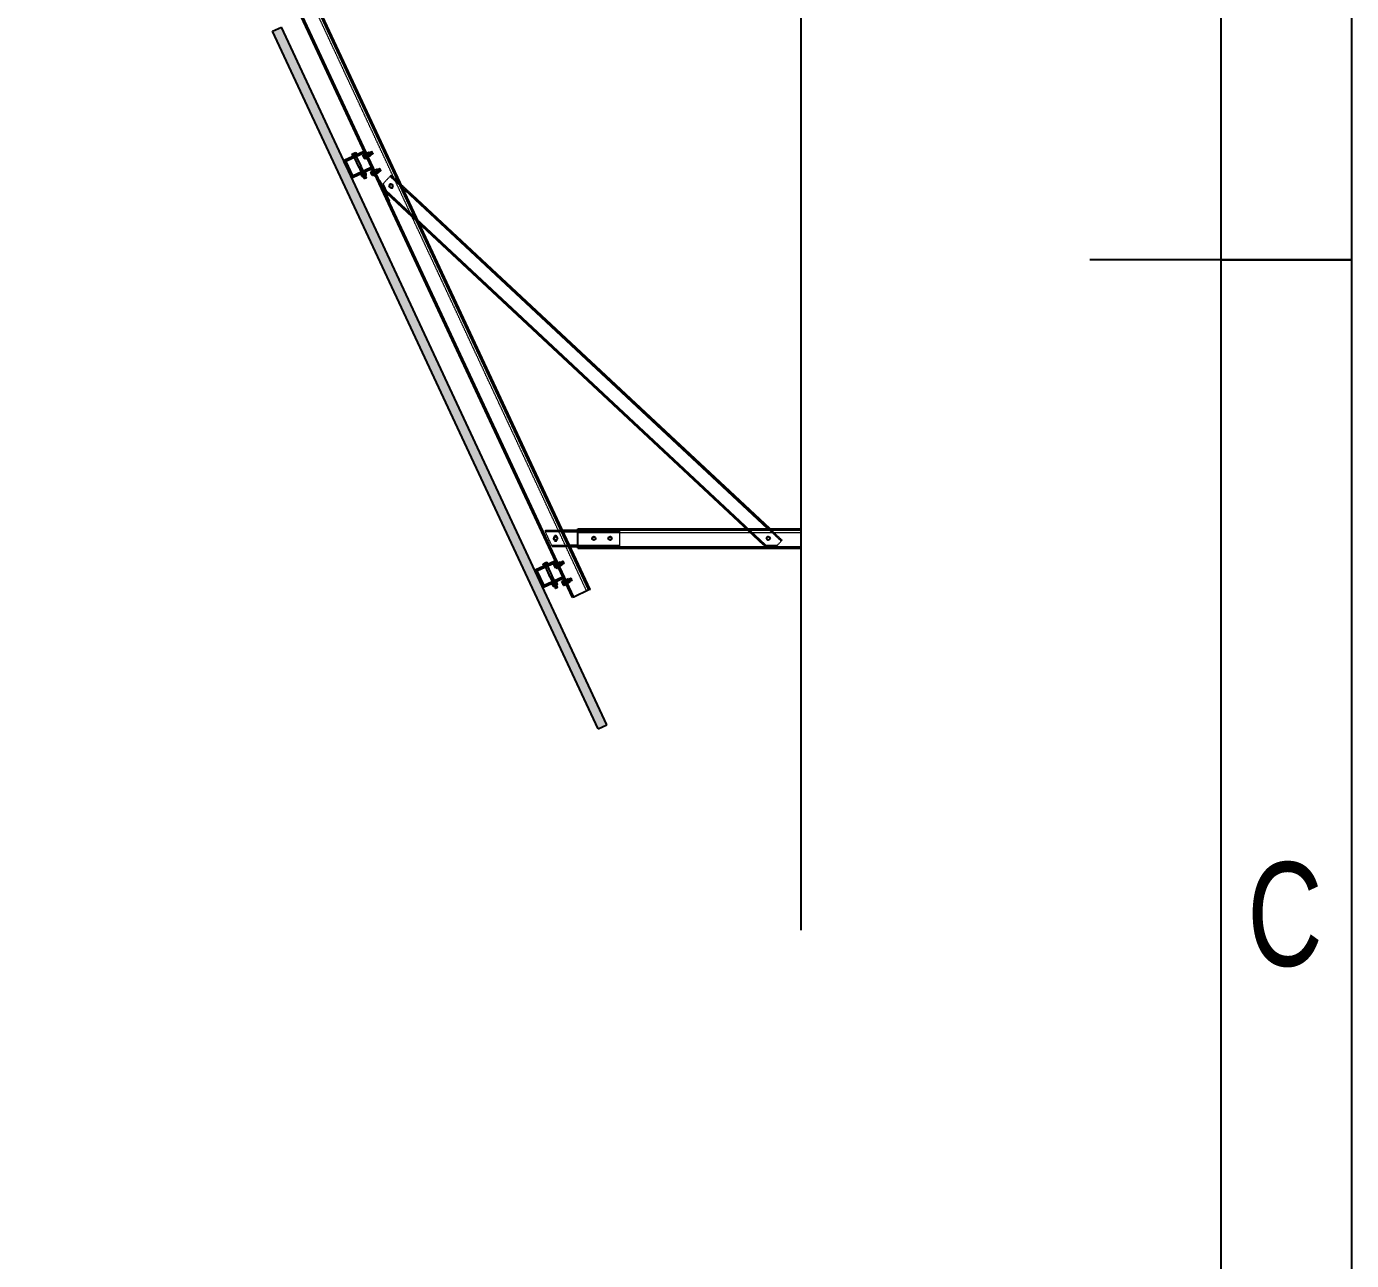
# Model space of a CAD drawing. Header units: millimetres. Extents: x -116399 to 112199, y -90759 to -31335.
# Drawn here: x -12900 to -8798, y -82235 to -78412 of the extents above; entities that cross this region are included whole.
import ezdxf

# ---------------------------------------------------------------- set-up
doc = ezdxf.new("R2010")
doc.units = ezdxf.units.MM
doc.linetypes.add('HIDDEN', pattern=[1.905, 1.27, -0.635])
doc.styles.add('SLDTEXTSTYLE0', font='TXT', dxfattribs={"width": 0.75})

# ---------------------------------------------------------------- blocks, each defined once
blk = doc.blocks.new('pannello sezione')
h = blk.add_hatch(color=4)
h.dxf.hatch_style = 1
h.paths.add_polyline_path([(1192, 0), (-1192, 0), (-1192, -30), (1192, -30)])
at = {"color": 4, "linetype": 'Continuous', "lineweight": 25}
for p, q in [((1192, 0), (-1192, 0)), ((-1192, 0), (-1192, -30)), ((1192, -30), (-1192, -30)), ((1192, 0), (1192, -30))]:
    blk.add_line(p, q, dxfattribs=at)
blk = doc.blocks.new('A$Cebdbe276')
at = {"color": 5, "linetype": 'Continuous', "lineweight": 25}
for p, q in [((-26, -2), (-26, 0)), ((26, 0), (-26, 0)), ((26, 0), (26, -2)), ((-36.8, -30.9), (-36.9, -31)), ((-36.9, -31), (-36.9, -31.2)), ((-36.9, -31), (-36.9, -31)), ((-36.9, -31.2), (-36.4, -31.7)), ((-36.9, -31.2), (-36.9, -34.7)), ((-36.4, -32), (-36.9, -34.7)), ((-36.9, -34.7), (-36.9, -35.9)), ((-36.9, -35.9), (-36.4, -38.6)), ((-36.9, -35.9), (-36.9, -41.2)), ((-36.4, -39), (-36.9, -41.2)), ((-36.4, -30.5), (-36.6, -30.6)), ((-36.4, -30.5), (-31.6, -30.5)), ((-36.4, -32), (-36.4, -31.7)), ((-31.6, -31.7), (-36.4, -31.7)), ((-36.4, -32), (-31.6, -32)), ((-31.6, -38.6), (-36.4, -38.6)), ((-36.4, -39), (-36.4, -38.6)), ((-36.4, -39), (-31.6, -39)), ((-31.6, -29), (-30, -29)), ((-31.6, -45.1), (-31.6, -29)), ((-30, -4), (-28, -4)), ((-30, -4), (-30, -66)), ((-28, -4), (-28, -66)), ((-28, -33.5), (-27, -33.5)), ((26, -2), (-26, -2)), ((-24.5, -33.5), (9.2, -33.5)), ((9.2, -41.5), (9.2, -33.5)), ((9.2, -33.7), (9.4, -33.7)), ((9.4, -33.5), (10.2, -33.5)), ((9.4, -41.5), (9.4, -33.5)), ((10.2, -41.5), (10.2, -33.5)), ((10.2, -33.7), (10.4, -33.7)), ((10.4, -33.5), (11.2, -33.5)), ((10.4, -41.5), (10.4, -33.5)), ((11.2, -41.5), (11.2, -33.5)), ((11.2, -33.7), (11.4, -33.7)), ((11.4, -33.5), (12.2, -33.5)), ((11.4, -41.5), (11.4, -33.5)), ((12.2, -41.5), (12.2, -33.5)), ((12.2, -33.7), (12.4, -33.7)), ((12.4, -33.5), (13.2, -33.5)), ((12.4, -41.5), (12.4, -33.5)), ((13.2, -41.5), (13.2, -33.5)), ((13.2, -33.7), (13.4, -33.7)), ((13.4, -33.5), (14.2, -33.5)), ((13.4, -41.5), (13.4, -33.5)), ((14.2, -41.5), (14.2, -33.5)), ((14.2, -33.7), (14.4, -33.7)), ((14.4, -33.5), (15.2, -33.5)), ((14.4, -41.5), (14.4, -33.5)), ((15.2, -41.5), (15.2, -33.5)), ((15.2, -33.7), (15.4, -33.7)), ((15.4, -33.5), (16.2, -33.5)), ((15.4, -41.5), (15.4, -33.5)), ((16.2, -41.5), (16.2, -33.5)), ((16.2, -33.7), (16.4, -33.7)), ((16.4, -33.5), (17.2, -33.5)), ((16.4, -41.5), (16.4, -33.5)), ((17.2, -41.5), (17.2, -33.5)), ((17.2, -33.7), (17.4, -33.7)), ((17.4, -33.5), (18.2, -33.5)), ((17.4, -41.5), (17.4, -33.5)), ((18.2, -41.5), (18.2, -33.5)), ((18.2, -33.7), (18.4, -33.7)), ((18.4, -33.5), (19.2, -33.5)), ((18.4, -41.5), (18.4, -33.5)), ((19.2, -41.5), (19.2, -33.5)), ((19.2, -33.7), (19.4, -33.7)), ((19.4, -33.5), (20.2, -33.5)), ((19.4, -41.5), (19.4, -33.5)), ((20.2, -41.5), (20.2, -33.5)), ((20.2, -33.7), (20.4, -33.7)), ((20.4, -33.5), (21.2, -33.5)), ((20.4, -41.5), (20.4, -33.5)), ((21.2, -41.5), (21.2, -33.5)), ((21.2, -33.7), (21.4, -33.7)), ((21.4, -33.5), (22.2, -33.5)), ((21.4, -41.5), (21.4, -33.5)), ((22.2, -41.5), (22.2, -33.5)), ((22.2, -33.7), (22.4, -33.7)), ((22.4, -33.5), (23.2, -33.5)), ((22.4, -41.5), (22.4, -33.5)), ((23.2, -41.5), (23.2, -33.5)), ((23.2, -33.7), (23.4, -33.7)), ((23.4, -33.5), (24.2, -33.5)), ((23.4, -41.5), (23.4, -33.5)), ((24.2, -41.5), (24.2, -33.5)), ((24.2, -33.7), (24.4, -33.7)), ((24.4, -33.5), (24.5, -33.5)), ((24.4, -41.5), (24.4, -33.5)), ((27, -33.5), (27.2, -33.5)), ((27.2, -41.5), (27.2, -33.5)), ((27.2, -33.7), (27.4, -33.7)), ((27.4, -33.5), (28, -33.5)), ((27.4, -41.5), (27.4, -33.5)), ((28, -4), (30, -4)), ((28, -66), (28, -4)), ((30, -66), (30, -4)), ((30, -29), (31.6, -29)), ((31.6, -45.1), (31.6, -29)), ((31.6, -31), (31.6, -31)), ((32.1, -30.7), (37.6, -30.7)), ((32.1, -31.5), (32.1, -31.3)), ((37.6, -31.3), (32.1, -31.3)), ((32.1, -31.5), (37.6, -31.5)), ((32.1, -38.3), (32.1, -37.9)), ((37.6, -37.9), (32.1, -37.9)), ((32.1, -38.3), (37.6, -38.3)), ((37.6, -31.5), (37.6, -31.3)), ((37.6, -38.3), (37.6, -37.9)), ((38.1, -31), (38.1, -31)), ((38.1, -31), (40.1, -31)), ((38.1, -44), (38.1, -31)), ((40.1, -44), (40.1, -31)), ((40.6, -43.5), (40.6, -31.5)), ((40.6, -33.5), (41.2, -33.5)), ((41.2, -41.5), (41.2, -33.5)), ((41.2, -33.7), (41.4, -33.7)), ((41.4, -33.5), (42.2, -33.5)), ((41.4, -41.5), (41.4, -33.5)), ((42.2, -41.5), (42.2, -33.5)), ((42.2, -33.7), (42.4, -33.7)), ((42.4, -33.5), (43.2, -33.5)), ((42.4, -41.5), (42.4, -33.5)), ((43.2, -41.5), (43.2, -33.5)), ((43.2, -33.7), (43.4, -33.7)), ((43.4, -33.5), (44.2, -33.5)), ((43.4, -41.5), (43.4, -33.5)), ((44.2, -41.5), (44.2, -33.5)), ((44.2, -33.7), (44.4, -33.7)), ((44.4, -33.5), (45.2, -33.5)), ((44.4, -41.5), (44.4, -33.5)), ((45.2, -41.5), (45.2, -33.5)), ((45.2, -33.7), (45.4, -33.7)), ((45.4, -33.5), (46.2, -33.5)), ((45.4, -41.5), (45.4, -33.5)), ((46.2, -41.5), (46.2, -33.5)), ((46.2, -33.7), (46.4, -33.7)), ((46.4, -33.5), (47.2, -33.5)), ((46.4, -41.5), (46.4, -33.5)), ((47.2, -41.5), (47.2, -33.5)), ((47.2, -33.7), (47.4, -33.7)), ((47.4, -33.5), (48.2, -33.5)), ((47.4, -41.5), (47.4, -33.5)), ((48.2, -41.5), (48.2, -33.5)), ((48.2, -33.7), (48.4, -33.7)), ((48.4, -41.3), (48.4, -33.7)), ((-36.9, -41.2), (-36.9, -42.2)), ((-36.9, -42.2), (-36.4, -44.4)), ((-36.9, -42.2), (-36.9, -44)), ((-36.4, -44.5), (-36.8, -44.1)), ((-31.6, -44.4), (-36.4, -44.4)), ((-36.4, -44.5), (-36.4, -44.4)), ((-36.4, -44.5), (-31.6, -44.5)), ((-31.6, -46), (-31.6, -45.1)), ((-30, -46), (-31.6, -46)), ((-28, -66), (-30, -66)), ((-27, -41.5), (-28, -41.5)), ((-26, -68), (-26, -70)), ((-26, -68), (-17.5, -68)), ((-26, -70), (-17.5, -70)), ((9.2, -41.5), (-24.5, -41.5)), ((-23, -68), (-23, -66.4)), ((-6, -66.4), (-23, -66.4)), ((-21, -61.6), (-21, -61.1)), ((-18.3, -61.1), (-21, -61.1)), ((-21, -61.6), (-20.8, -61.6)), ((-21, -61.6), (-21, -66.4)), ((-18.3, -61.1), (-20.8, -61.6)), ((-20.8, -66.4), (-20.8, -61.6)), ((-17.2, -61.1), (-18.3, -61.1)), ((-2.5, -68), (-17.5, -68)), ((-17.5, -70), (-2.5, -70)), ((-11.8, -61.1), (-17.2, -61.1)), ((-14.7, -61.6), (-17.2, -61.1)), ((-14.7, -61.6), (-14.3, -61.6)), ((-14.7, -61.6), (-14.7, -66.4)), ((-11.8, -61.1), (-14.3, -61.6)), ((-14.3, -66.4), (-14.3, -61.6)), ((-10.7, -61.1), (-11.8, -61.1)), ((-8.2, -61.6), (-10.7, -61.1)), ((-8, -61.1), (-10.7, -61.1)), ((-8.2, -61.6), (-8.2, -66.4)), ((-8.2, -61.6), (-8, -61.6)), ((-8, -61.1), (-8, -61.6)), ((-8, -66.4), (-8, -61.6)), ((-6, -66.4), (-6, -68)), ((-2.5, -70), (-2.5, -68)), ((9.4, -41.3), (9.2, -41.3)), ((10.2, -41.5), (9.4, -41.5)), ((10.4, -41.3), (10.2, -41.3)), ((11.2, -41.5), (10.4, -41.5)), ((11.4, -41.3), (11.2, -41.3)), ((12.2, -41.5), (11.4, -41.5)), ((12.4, -41.3), (12.2, -41.3)), ((13.2, -41.5), (12.4, -41.5)), ((13.4, -41.3), (13.2, -41.3)), ((14.2, -41.5), (13.4, -41.5)), ((14.4, -41.3), (14.2, -41.3)), ((15.2, -41.5), (14.4, -41.5)), ((15.4, -41.3), (15.2, -41.3)), ((16.2, -41.5), (15.4, -41.5)), ((16.4, -41.3), (16.2, -41.3)), ((17.2, -41.5), (16.4, -41.5)), ((17.4, -41.3), (17.2, -41.3)), ((18.2, -41.5), (17.4, -41.5)), ((18.4, -41.3), (18.2, -41.3)), ((19.2, -41.5), (18.4, -41.5)), ((19.4, -41.3), (19.2, -41.3)), ((20.2, -41.5), (19.4, -41.5)), ((20.4, -41.3), (20.2, -41.3)), ((21.2, -41.5), (20.4, -41.5)), ((21.4, -41.3), (21.2, -41.3)), ((22.2, -41.5), (21.4, -41.5)), ((22.4, -41.3), (22.2, -41.3)), ((23.2, -41.5), (22.4, -41.5)), ((23.4, -41.3), (23.2, -41.3)), ((24.2, -41.5), (23.4, -41.5)), ((24.4, -41.3), (24.2, -41.3)), ((24.5, -41.5), (24.4, -41.5)), ((27.2, -41.5), (27, -41.5)), ((27.4, -41.3), (27.2, -41.3)), ((28, -41.5), (27.4, -41.5)), ((30, -66), (28, -66)), ((31.6, -46), (30, -46)), ((32.2, -41.5), (31.6, -41.5)), ((31.6, -44), (31.6, -44)), ((31.6, -46), (31.6, -45.1)), ((32, -68), (32, -70)), ((32, -68), (40.5, -68)), ((32, -70), (40.5, -70)), ((32.1, -43.5), (32.1, -43.7)), ((32.1, -44.3), (32.1, -44.1)), ((37.6, -44.1), (32.1, -44.1)), ((32.1, -44.3), (37.6, -44.3)), ((35, -68), (35, -66.4)), ((52, -66.4), (35, -66.4)), ((37, -61.6), (37, -61.1)), ((39.7, -61.1), (37, -61.1)), ((37, -61.6), (37.2, -61.6)), ((37, -61.6), (37, -66.4)), ((39.7, -61.1), (37.2, -61.6)), ((37.2, -66.4), (37.2, -61.6)), ((38, -41.4), (37.6, -43.5)), ((37.6, -43.5), (37.6, -43.7)), ((37.6, -44.3), (37.6, -44.1)), ((38.1, -44), (38.1, -44)), ((40.1, -44), (38.1, -44)), ((40.8, -61.1), (39.7, -61.1)), ((40.5, -68), (40.5, -70)), ((55.5, -68), (40.5, -68)), ((40.5, -70), (55.5, -70)), ((41.2, -41.5), (40.6, -41.5)), ((46.2, -61.1), (40.8, -61.1)), ((43.3, -61.6), (40.8, -61.1)), ((41.4, -41.3), (41.2, -41.3)), ((42.2, -41.5), (41.4, -41.5)), ((42.4, -41.3), (42.2, -41.3)), ((43.2, -41.5), (42.4, -41.5)), ((43.4, -41.3), (43.2, -41.3)), ((43.3, -61.6), (43.7, -61.6)), ((43.3, -61.6), (43.3, -66.4)), ((44.2, -41.5), (43.4, -41.5)), ((46.2, -61.1), (43.7, -61.6)), ((43.7, -66.4), (43.7, -61.6)), ((44.4, -41.3), (44.2, -41.3)), ((45.2, -41.5), (44.4, -41.5)), ((45.4, -41.3), (45.2, -41.3)), ((46.2, -41.5), (45.4, -41.5)), ((46.4, -41.3), (46.2, -41.3)), ((47.3, -61.1), (46.2, -61.1)), ((47.2, -41.5), (46.4, -41.5)), ((47.4, -41.3), (47.2, -41.3)), ((49.8, -61.6), (47.3, -61.1)), ((50, -61.1), (47.3, -61.1)), ((48.2, -41.5), (47.4, -41.5)), ((48.4, -41.3), (48.2, -41.3)), ((49.8, -61.6), (49.8, -66.4)), ((49.8, -61.6), (50, -61.6)), ((50, -61.1), (50, -61.6)), ((50, -66.4), (50, -61.6)), ((52, -66.4), (52, -68)), ((55.5, -70), (55.5, -68))]:
    blk.add_line(p, q, dxfattribs=at)
at = {"color": 5, "linetype": 'HIDDEN', "lineweight": 18}
for p, q in [((-26, 0), (-26, -2)), ((-26, -2), (-26, 0)), ((-26, 0), (-26, -2)), ((-26, -2), (-26, 0)), ((-26, 0), (-26, -2)), ((-26, -2), (-26, 0)), ((-26, 0), (-26, -2)), ((-26, -2), (-26, 0)), ((-26, 0), (-26, -2)), ((-26, -2), (-26, 0)), ((-26, 0), (-26, -2)), ((-26, -2), (-26, 0)), ((-26, 0), (-26, -2)), ((-26, -2), (-26, 0)), ((-26, 0), (-26, -2)), ((-26, -2), (-26, 0)), ((-26, 0), (-26, -2)), ((7.7, -2), (7.7, 0)), ((17.7, 0), (17.7, -2)), ((26, -2), (26, 0)), ((26, 0), (26, -2)), ((26, -2), (26, 0)), ((26, 0), (26, -2)), ((26, -2), (26, 0)), ((26, 0), (26, -2)), ((26, -2), (26, 0)), ((26, 0), (26, -2)), ((26, -2), (26, 0)), ((26, 0), (26, -2)), ((26, -2), (26, 0)), ((26, 0), (26, -2)), ((26, -2), (26, 0)), ((26, 0), (26, -2)), ((26, -2), (26, 0)), ((26, 0), (26, -2)), ((26, -2), (26, 0)), ((-36.9, -32.8), (-36.4, -30.6)), ((-36.4, -36), (-36.9, -33.8)), ((-36.9, -39.1), (-36.4, -36.4)), ((-36.4, -43), (-36.9, -40.3)), ((-36.4, -30.5), (-36.4, -30.6)), ((-31.6, -30.6), (-36.4, -30.6)), ((-36.4, -36), (-36.4, -36.4)), ((-36.4, -36), (-31.6, -36)), ((-31.6, -36.4), (-36.4, -36.4)), ((-31.6, -33.3), (-30, -33.3)), ((-31.6, -33.5), (-28, -33.5)), ((-28, -4), (-30, -4)), ((-30, -4), (-28, -4)), ((-28, -4), (-30, -4)), ((-30, -4), (-28, -4)), ((-28, -4), (-30, -4)), ((-30, -4), (-28, -4)), ((-28, -4), (-30, -4)), ((-30, -4), (-28, -4)), ((-28, -4), (-30, -4)), ((-30, -4), (-28, -4)), ((-28, -4), (-30, -4)), ((-30, -4), (-28, -4)), ((-28, -4), (-30, -4)), ((-30, -4), (-28, -4)), ((-28, -4), (-30, -4)), ((-30, -4), (-28, -4)), ((-28, -4), (-30, -4)), ((-30, -32.5), (-28, -32.5)), ((24.5, -33.5), (25.2, -33.5)), ((24.5, -36.5), (27, -36.5)), ((27, -36.5), (24.5, -36.5)), ((24.5, -36.5), (27, -36.5)), ((27, -36.5), (24.5, -36.5)), ((24.5, -36.5), (27, -36.5)), ((27, -36.5), (24.5, -36.5)), ((24.5, -36.5), (27, -36.5)), ((27, -36.5), (24.5, -36.5)), ((27, -38.5), (24.5, -38.5)), ((27, -38.5), (24.5, -38.5)), ((27, -38.5), (24.5, -38.5)), ((27, -38.5), (24.5, -38.5)), ((27, -38.5), (24.5, -38.5)), ((27, -38.5), (24.5, -38.5)), ((27, -38.5), (24.5, -38.5)), ((27, -38.5), (24.5, -38.5)), ((25.2, -41.5), (25.2, -33.5)), ((25.2, -33.7), (25.4, -33.7)), ((25.4, -41.5), (25.4, -33.5)), ((25.4, -33.5), (26.2, -33.5)), ((26.2, -41.5), (26.2, -33.5)), ((26.2, -33.7), (26.4, -33.7)), ((26.4, -41.5), (26.4, -33.5)), ((26.4, -33.5), (27, -33.5)), ((30, -4), (28, -4)), ((28, -4), (30, -4)), ((30, -4), (28, -4)), ((28, -4), (30, -4)), ((30, -4), (28, -4)), ((28, -4), (30, -4)), ((30, -4), (28, -4)), ((28, -4), (30, -4)), ((30, -4), (28, -4)), ((28, -4), (30, -4)), ((30, -4), (28, -4)), ((28, -4), (30, -4)), ((30, -4), (28, -4)), ((28, -4), (30, -4)), ((30, -4), (28, -4)), ((28, -4), (30, -4)), ((30, -4), (28, -4)), ((28, -32.5), (30, -32.5)), ((28, -33.5), (28.2, -33.5)), ((28.2, -41.5), (28.2, -33.5)), ((28.2, -33.7), (28.4, -33.7)), ((28.4, -41.5), (28.4, -33.5)), ((28.4, -33.5), (29.2, -33.5)), ((29.2, -41.5), (29.2, -33.5)), ((29.2, -33.7), (29.4, -33.7)), ((29.4, -41.5), (29.4, -33.5)), ((29.4, -33.5), (30.2, -33.5)), ((30, -33.3), (31.6, -33.3)), ((30.2, -41.5), (30.2, -33.5)), ((30.2, -33.7), (30.4, -33.7)), ((30.4, -41.5), (30.4, -33.5)), ((30.4, -33.5), (31.2, -33.5)), ((31.2, -41.5), (31.2, -33.5)), ((31.2, -33.7), (31.4, -33.7)), ((31.4, -41.5), (31.4, -33.5)), ((31.4, -33.5), (32.2, -33.5)), ((31.6, -44), (31.6, -31)), ((31.6, -33.5), (40.5, -33.5)), ((32.1, -30.7), (32.1, -30.9)), ((37.6, -30.9), (32.1, -30.9)), ((32.1, -36.7), (32.1, -37.1)), ((32.1, -36.7), (37.6, -36.7)), ((37.6, -37.1), (32.1, -37.1)), ((32.2, -41.5), (32.2, -33.5)), ((32.2, -33.7), (32.4, -33.7)), ((32.4, -41.5), (32.4, -33.5)), ((32.4, -33.5), (33.2, -33.5)), ((33.2, -41.5), (33.2, -33.5)), ((33.2, -33.7), (33.4, -33.7)), ((33.4, -41.5), (33.4, -33.5)), ((33.4, -33.5), (34.2, -33.5)), ((34.2, -41.5), (34.2, -33.5)), ((34.2, -33.7), (34.4, -33.7)), ((34.4, -41.5), (34.4, -33.5)), ((34.4, -33.5), (35.2, -33.5)), ((35.2, -41.5), (35.2, -33.5)), ((35.2, -33.7), (35.4, -33.7)), ((35.4, -41.5), (35.4, -33.5)), ((35.4, -33.5), (36.2, -33.5)), ((36.2, -41.5), (36.2, -33.5)), ((36.2, -33.7), (36.4, -33.7)), ((36.4, -41.5), (36.4, -33.5)), ((36.4, -33.5), (37.2, -33.5)), ((37.2, -41.5), (37.2, -33.5)), ((37.2, -33.7), (37.4, -33.7)), ((37.4, -41.5), (37.4, -33.5)), ((37.4, -33.5), (38.2, -33.5)), ((37.6, -30.7), (37.6, -30.9)), ((37.6, -36.7), (37.6, -37.1)), ((38.2, -41.5), (38.2, -33.5)), ((38.2, -33.7), (38.4, -33.7)), ((38.4, -41.5), (38.4, -33.5)), ((38.4, -33.5), (39.2, -33.5)), ((39.2, -41.5), (39.2, -33.5)), ((39.2, -33.7), (39.4, -33.7)), ((39.4, -41.5), (39.4, -33.5)), ((39.4, -33.5), (40.2, -33.5)), ((40.1, -31), (40.1, -44)), ((40.2, -41.5), (40.2, -33.5)), ((40.2, -33.7), (40.4, -33.7)), ((40.4, -41.5), (40.4, -33.5)), ((40.4, -33.5), (40.6, -33.5)), ((40.5, -33.5), (40.6, -33.4)), ((40.5, -41.5), (40.5, -33.5)), ((-36.4, -43), (-31.6, -43)), ((-36.4, -43), (-36.4, -43.3)), ((-31.6, -43.3), (-36.4, -43.3)), ((-28, -41.5), (-31.6, -41.5)), ((-30, -41.7), (-31.6, -41.7)), ((-28, -42.5), (-30, -42.5)), ((-28, -66), (-30, -66)), ((-28, -66), (-30, -66)), ((-28, -66), (-30, -66)), ((-28, -66), (-30, -66)), ((-28, -66), (-30, -66)), ((-28, -66), (-30, -66)), ((-28, -66), (-30, -66)), ((-28, -66), (-30, -66)), ((-28, -66), (-30, -66)), ((-28, -66), (-30, -66)), ((-28, -66), (-30, -66)), ((-28, -66), (-30, -66)), ((-28, -66), (-30, -66)), ((-28, -66), (-30, -66)), ((-28, -66), (-30, -66)), ((-28, -66), (-30, -66)), ((-28, -66), (-30, -66)), ((-26, -68), (-26, -70)), ((-26, -68), (-26, -70)), ((-26, -68), (-26, -70)), ((-26, -68), (-26, -70)), ((-26, -68), (-26, -70)), ((-26, -68), (-26, -70)), ((-26, -68), (-26, -70)), ((-26, -68), (-26, -70)), ((-26, -68), (-26, -70)), ((-26, -68), (-26, -70)), ((-26, -68), (-26, -70)), ((-26, -68), (-26, -70)), ((-26, -68), (-26, -70)), ((-26, -68), (-26, -70)), ((-26, -68), (-26, -70)), ((-26, -68), (-26, -70)), ((-26, -68), (-26, -70)), ((-23, -73.6), (-23, -72)), ((-6, -73.6), (-23, -73.6)), ((-21, -74.1), (-21, -73.6)), ((-8, -73.6), (-21, -73.6)), ((-21, -73.6), (-21, -73.6)), ((-20.8, -74.1), (-21, -74.1)), ((-21, -74.1), (-20.8, -74.1)), ((-21, -74.1), (-21, -79.6)), ((-21, -79.6), (-21, -80.1)), ((-20.8, -79.6), (-21, -79.6)), ((-21, -79.6), (-20.8, -79.6)), ((-21, -80.1), (-8, -80.1)), ((-21, -80.1), (-21, -80.1)), ((-21, -82.1), (-21, -80.1)), ((-20.8, -79.6), (-20.8, -74.1)), ((-18.7, -68), (-18.7, -66.4)), ((-18.7, -73.6), (-18.7, -72)), ((-18.5, -78.2), (-18.5, -66.4)), ((-18.5, -82.5), (-18.5, -73.6)), ((-18.5, -78.2), (-10.5, -78.2)), ((-18.5, -78.4), (-10.5, -78.4)), ((-18.5, -79.2), (-18.5, -78.4)), ((-18.5, -79.2), (-10.5, -79.2)), ((-18.5, -79.4), (-10.5, -79.4)), ((-18.5, -80.2), (-18.5, -79.4)), ((-18.5, -80.2), (-10.5, -80.2)), ((-18.5, -80.4), (-10.5, -80.4)), ((-18.5, -81.2), (-18.5, -80.4)), ((-18.5, -81.2), (-10.5, -81.2)), ((-18.5, -81.4), (-10.5, -81.4)), ((-18.5, -82.2), (-18.5, -81.4)), ((-18.3, -78.4), (-18.3, -78.2)), ((-18.3, -79.4), (-18.3, -79.2)), ((-18.3, -80.4), (-18.3, -80.2)), ((-18.3, -81.4), (-18.3, -81.2)), ((-14.7, -74.1), (-14.3, -74.1)), ((-14.7, -74.1), (-14.7, -79.6)), ((-14.7, -79.6), (-14.3, -79.6)), ((-14.3, -79.6), (-14.3, -74.1)), ((-10.7, -78.2), (-10.7, -78.4)), ((-10.7, -79.2), (-10.7, -79.4)), ((-10.7, -80.2), (-10.7, -80.4)), ((-10.7, -81.2), (-10.7, -81.4)), ((-10.5, -66.4), (-10.5, -78.2)), ((-10.5, -73.6), (-10.5, -82.5)), ((-10.5, -78.4), (-10.5, -79.2)), ((-10.5, -79.4), (-10.5, -80.2)), ((-10.5, -80.4), (-10.5, -81.2)), ((-10.5, -81.4), (-10.5, -82.2)), ((-10.3, -66.4), (-10.3, -68)), ((-10.3, -72), (-10.3, -73.6)), ((-8.2, -74.1), (-8, -74.1)), ((-8, -74.1), (-8.2, -74.1)), ((-8.2, -74.1), (-8.2, -79.6)), ((-8, -79.6), (-8.2, -79.6)), ((-8.2, -79.6), (-8, -79.6)), ((-8, -74.1), (-8, -73.6)), ((-8, -73.6), (-8, -73.6)), ((-8, -79.6), (-8, -74.1)), ((-8, -79.6), (-8, -80.1)), ((-8, -80.1), (-8, -80.1)), ((-8, -80.1), (-8, -82.1)), ((-6, -72), (-6, -73.6)), ((25.2, -41.5), (24.5, -41.5)), ((25.4, -41.3), (25.2, -41.3)), ((26.2, -41.5), (25.4, -41.5)), ((26.4, -41.3), (26.2, -41.3)), ((27, -41.5), (26.4, -41.5)), ((28.2, -41.5), (28, -41.5)), ((30, -42.5), (28, -42.5)), ((30, -66), (28, -66)), ((30, -66), (28, -66)), ((30, -66), (28, -66)), ((30, -66), (28, -66)), ((30, -66), (28, -66)), ((30, -66), (28, -66)), ((30, -66), (28, -66)), ((30, -66), (28, -66)), ((30, -66), (28, -66)), ((30, -66), (28, -66)), ((30, -66), (28, -66)), ((30, -66), (28, -66)), ((30, -66), (28, -66)), ((30, -66), (28, -66)), ((30, -66), (28, -66)), ((30, -66), (28, -66)), ((30, -66), (28, -66)), ((28.4, -41.3), (28.2, -41.3)), ((29.2, -41.5), (28.4, -41.5)), ((29.4, -41.3), (29.2, -41.3)), ((30.2, -41.5), (29.4, -41.5)), ((31.6, -41.7), (30, -41.7)), ((30.4, -41.3), (30.2, -41.3)), ((31.2, -41.5), (30.4, -41.5)), ((31.4, -41.3), (31.2, -41.3)), ((31.6, -41.5), (31.4, -41.5)), ((40.5, -41.5), (31.6, -41.5)), ((32, -68), (32, -70)), ((32, -68), (32, -70)), ((32, -68), (32, -70)), ((32, -68), (32, -70)), ((32, -68), (32, -70)), ((32, -68), (32, -70)), ((32, -68), (32, -70)), ((32, -68), (32, -70)), ((32, -68), (32, -70)), ((32, -68), (32, -70)), ((32, -68), (32, -70)), ((32, -68), (32, -70)), ((32, -68), (32, -70)), ((32, -68), (32, -70)), ((32, -68), (32, -70)), ((32, -68), (32, -70)), ((32, -68), (32, -70)), ((32.1, -43.5), (37.6, -43.5)), ((37.6, -43.7), (32.1, -43.7)), ((32.4, -41.3), (32.2, -41.3)), ((33.2, -41.5), (32.4, -41.5)), ((33.4, -41.3), (33.2, -41.3)), ((34.2, -41.5), (33.4, -41.5)), ((34.4, -41.3), (34.2, -41.3)), ((35.2, -41.5), (34.4, -41.5)), ((34.5, -72), (34.5, -70)), ((35, -73.6), (35, -72)), ((52, -73.6), (35, -73.6)), ((35.4, -41.3), (35.2, -41.3)), ((36.2, -41.5), (35.4, -41.5)), ((36.4, -41.3), (36.2, -41.3)), ((37.2, -41.5), (36.4, -41.5)), ((37, -74.1), (37, -73.6)), ((50, -73.6), (37, -73.6)), ((37, -73.6), (37, -73.6)), ((37.2, -74.1), (37, -74.1)), ((37, -74.1), (37.2, -74.1)), ((37, -74.1), (37, -79.6)), ((37, -79.6), (37, -80.1)), ((37.2, -79.6), (37, -79.6)), ((37, -79.6), (37.2, -79.6)), ((37, -80.1), (50, -80.1)), ((37, -80.1), (37, -80.1)), ((37, -82.1), (37, -80.1)), ((37.4, -41.3), (37.2, -41.3)), ((37.2, -79.6), (37.2, -74.1)), ((38.2, -41.5), (37.4, -41.5)), ((38.4, -41.3), (38.2, -41.3)), ((39.2, -41.5), (38.4, -41.5)), ((38.5, -70), (38.5, -68)), ((39, -70), (39, -68)), ((39.4, -41.3), (39.2, -41.3)), ((39.3, -68), (39.3, -66.4)), ((39.3, -73.6), (39.3, -72)), ((40.2, -41.5), (39.4, -41.5)), ((39.5, -78.2), (39.5, -66.4)), ((39.5, -72), (39.5, -70)), ((39.5, -70), (39.5, -72)), ((39.5, -82.5), (39.5, -73.6)), ((39.5, -78.2), (47.5, -78.2)), ((39.5, -78.4), (47.5, -78.4)), ((39.5, -79.2), (39.5, -78.4)), ((39.5, -79.2), (47.5, -79.2)), ((39.5, -79.4), (47.5, -79.4)), ((39.5, -80.2), (39.5, -79.4)), ((39.5, -80.2), (47.5, -80.2)), ((39.5, -80.4), (47.5, -80.4)), ((39.5, -81.2), (39.5, -80.4)), ((39.5, -81.2), (47.5, -81.2)), ((39.5, -81.4), (47.5, -81.4)), ((39.5, -82.2), (39.5, -81.4)), ((39.7, -78.4), (39.7, -78.2)), ((39.7, -79.4), (39.7, -79.2)), ((39.7, -80.4), (39.7, -80.2)), ((39.7, -81.4), (39.7, -81.2)), ((40.1, -44), (40.1, -44)), ((40.4, -41.3), (40.2, -41.3)), ((40.6, -41.5), (40.4, -41.5)), ((40.6, -41.6), (40.5, -41.5)), ((40.5, -70), (40.5, -68)), ((40.5, -68), (40.5, -70)), ((40.5, -70), (40.5, -68)), ((40.5, -68), (40.5, -70)), ((40.5, -70), (40.5, -68)), ((40.5, -68), (40.5, -70)), ((40.5, -70), (40.5, -68)), ((40.5, -68), (40.5, -70)), ((40.5, -70), (40.5, -68)), ((40.5, -68), (40.5, -70)), ((40.5, -70), (40.5, -68)), ((40.5, -68), (40.5, -70)), ((40.5, -70), (40.5, -68)), ((40.5, -68), (40.5, -70)), ((40.5, -70), (40.5, -68)), ((40.5, -68), (40.5, -70)), ((40.5, -70), (40.5, -68)), ((43.3, -74.1), (43.7, -74.1)), ((43.3, -74.1), (43.3, -79.6)), ((43.3, -79.6), (43.7, -79.6)), ((43.7, -79.6), (43.7, -74.1)), ((47.3, -78.2), (47.3, -78.4)), ((47.3, -79.2), (47.3, -79.4)), ((47.3, -80.2), (47.3, -80.4)), ((47.3, -81.2), (47.3, -81.4)), ((47.5, -66.4), (47.5, -78.2)), ((47.5, -70), (47.5, -72)), ((47.5, -70), (47.5, -72)), ((47.5, -73.6), (47.5, -82.5)), ((47.5, -78.4), (47.5, -79.2)), ((47.5, -79.4), (47.5, -80.2)), ((47.5, -80.4), (47.5, -81.2)), ((47.5, -81.4), (47.5, -82.2)), ((47.7, -66.4), (47.7, -68)), ((47.7, -72), (47.7, -73.6)), ((48, -68), (48, -70)), ((48.4, -68), (48.4, -70)), ((49.8, -74.1), (50, -74.1)), ((50, -74.1), (49.8, -74.1)), ((49.8, -74.1), (49.8, -79.6)), ((50, -79.6), (49.8, -79.6)), ((49.8, -79.6), (50, -79.6)), ((50, -74.1), (50, -73.6)), ((50, -73.6), (50, -73.6)), ((50, -79.6), (50, -74.1)), ((50, -79.6), (50, -80.1)), ((50, -80.1), (50, -80.1)), ((50, -80.1), (50, -82.1)), ((52, -72), (52, -73.6)), ((52.5, -70), (52.5, -72)), ((-8, -82.1), (-21, -82.1)), ((-20.5, -82.6), (-8.5, -82.6)), ((-18.6, -82.6), (-18.5, -82.5)), ((-18.5, -82.2), (-10.5, -82.2)), ((-18.5, -82.4), (-10.5, -82.4)), ((-18.5, -83.2), (-18.5, -82.4)), ((-18.5, -82.5), (-10.5, -82.5)), ((-18.5, -83.2), (-10.5, -83.2)), ((-18.5, -83.4), (-10.5, -83.4)), ((-18.5, -84.2), (-18.5, -83.4)), ((-18.5, -84.2), (-10.5, -84.2)), ((-18.5, -84.4), (-10.5, -84.4)), ((-18.5, -85.2), (-18.5, -84.4)), ((-18.5, -85.2), (-10.5, -85.2)), ((-18.5, -85.4), (-10.5, -85.4)), ((-18.5, -86.2), (-18.5, -85.4)), ((-18.5, -86.2), (-10.5, -86.2)), ((-18.5, -86.4), (-10.5, -86.4)), ((-18.5, -87.2), (-18.5, -86.4)), ((-18.5, -87.2), (-10.5, -87.2)), ((-18.5, -87.4), (-10.5, -87.4)), ((-18.5, -88.2), (-18.5, -87.4)), ((-18.5, -88.2), (-10.5, -88.2)), ((-18.5, -88.4), (-10.5, -88.4)), ((-18.5, -89.2), (-18.5, -88.4)), ((-18.5, -89.2), (-10.5, -89.2)), ((-18.5, -89.4), (-10.5, -89.4)), ((-18.5, -90.2), (-18.5, -89.4)), ((-18.5, -90.2), (-10.5, -90.2)), ((-18.5, -90.4), (-10.5, -90.4)), ((-18.5, -91.2), (-18.5, -90.4)), ((-18.5, -91.2), (-10.5, -91.2)), ((-18.3, -82.4), (-18.3, -82.2)), ((-18.3, -83.4), (-18.3, -83.2)), ((-18.3, -84.4), (-18.3, -84.2)), ((-18.3, -85.4), (-18.3, -85.2)), ((-18.3, -86.4), (-18.3, -86.2)), ((-18.3, -87.4), (-18.3, -87.2)), ((-18.3, -88.4), (-18.3, -88.2)), ((-18.3, -89.4), (-18.3, -89.2)), ((-18.3, -90.4), (-18.3, -90.2)), ((-18.3, -91.4), (-18.3, -91.2)), ((-18.3, -91.4), (-10.7, -91.4)), ((-10.7, -82.2), (-10.7, -82.4)), ((-10.7, -83.2), (-10.7, -83.4)), ((-10.7, -84.2), (-10.7, -84.4)), ((-10.7, -85.2), (-10.7, -85.4)), ((-10.7, -86.2), (-10.7, -86.4)), ((-10.7, -87.2), (-10.7, -87.4)), ((-10.7, -88.2), (-10.7, -88.4)), ((-10.7, -89.2), (-10.7, -89.4)), ((-10.7, -90.2), (-10.7, -90.4)), ((-10.7, -91.2), (-10.7, -91.4)), ((-10.5, -82.4), (-10.5, -83.2)), ((-10.5, -82.5), (-10.4, -82.6)), ((-10.5, -83.4), (-10.5, -84.2)), ((-10.5, -84.4), (-10.5, -85.2)), ((-10.5, -85.4), (-10.5, -86.2)), ((-10.5, -86.4), (-10.5, -87.2)), ((-10.5, -87.4), (-10.5, -88.2)), ((-10.5, -88.4), (-10.5, -89.2)), ((-10.5, -89.4), (-10.5, -90.2)), ((-10.5, -90.4), (-10.5, -91.2)), ((50, -82.1), (37, -82.1)), ((37.5, -82.6), (49.5, -82.6)), ((39.4, -82.6), (39.5, -82.5)), ((39.5, -82.2), (47.5, -82.2)), ((39.5, -82.4), (47.5, -82.4)), ((39.5, -83.2), (39.5, -82.4)), ((39.5, -82.5), (47.5, -82.5)), ((39.5, -83.2), (47.5, -83.2)), ((39.5, -83.4), (47.5, -83.4)), ((39.5, -84.2), (39.5, -83.4)), ((39.5, -84.2), (47.5, -84.2)), ((39.5, -84.4), (47.5, -84.4)), ((39.5, -85.2), (39.5, -84.4)), ((39.5, -85.2), (47.5, -85.2)), ((39.5, -85.4), (47.5, -85.4)), ((39.5, -86.2), (39.5, -85.4)), ((39.5, -86.2), (47.5, -86.2)), ((39.5, -86.4), (47.5, -86.4)), ((39.5, -87.2), (39.5, -86.4)), ((39.5, -87.2), (47.5, -87.2)), ((39.5, -87.4), (47.5, -87.4)), ((39.5, -88.2), (39.5, -87.4)), ((39.5, -88.2), (47.5, -88.2)), ((39.5, -88.4), (47.5, -88.4)), ((39.5, -89.2), (39.5, -88.4)), ((39.5, -89.2), (47.5, -89.2)), ((39.5, -89.4), (47.5, -89.4)), ((39.5, -90.2), (39.5, -89.4)), ((39.5, -90.2), (47.5, -90.2)), ((39.5, -90.4), (47.5, -90.4)), ((39.5, -91.2), (39.5, -90.4)), ((39.5, -91.2), (47.5, -91.2)), ((39.7, -82.4), (39.7, -82.2)), ((39.7, -83.4), (39.7, -83.2)), ((39.7, -84.4), (39.7, -84.2)), ((39.7, -85.4), (39.7, -85.2)), ((39.7, -86.4), (39.7, -86.2)), ((39.7, -87.4), (39.7, -87.2)), ((39.7, -88.4), (39.7, -88.2)), ((39.7, -89.4), (39.7, -89.2)), ((39.7, -90.4), (39.7, -90.2)), ((39.7, -91.4), (39.7, -91.2)), ((39.7, -91.4), (47.3, -91.4)), ((47.3, -82.2), (47.3, -82.4)), ((47.3, -83.2), (47.3, -83.4)), ((47.3, -84.2), (47.3, -84.4)), ((47.3, -85.2), (47.3, -85.4)), ((47.3, -86.2), (47.3, -86.4)), ((47.3, -87.2), (47.3, -87.4)), ((47.3, -88.2), (47.3, -88.4)), ((47.3, -89.2), (47.3, -89.4)), ((47.3, -90.2), (47.3, -90.4)), ((47.3, -91.2), (47.3, -91.4)), ((47.5, -82.4), (47.5, -83.2)), ((47.5, -82.5), (47.6, -82.6)), ((47.5, -83.4), (47.5, -84.2)), ((47.5, -84.4), (47.5, -85.2)), ((47.5, -85.4), (47.5, -86.2)), ((47.5, -86.4), (47.5, -87.2)), ((47.5, -87.4), (47.5, -88.2)), ((47.5, -88.4), (47.5, -89.2)), ((47.5, -89.4), (47.5, -90.2)), ((47.5, -90.4), (47.5, -91.2))]:
    blk.add_line(p, q, dxfattribs=at)
at = {"color": 1, "linetype": 'Continuous', "lineweight": 25}
for p, q in [((-27, -7), (-24.5, -7)), ((-27, -66.5), (-27, -7)), ((-24.5, -66.5), (-24.5, -7)), ((-22.5, -5), (-22.5, -2.5)), ((-22.5, -2.5), (22.5, -2.5)), ((-22.5, -5), (22.5, -5)), ((22.5, -2.5), (22.5, -5)), ((24.5, -7), (27, -7)), ((24.5, -7), (24.5, -66.5)), ((27, -7), (27, -66.5)), ((-27, -66.5), (-24.5, -66.5)), ((24.5, -66.5), (27, -66.5))]:
    blk.add_line(p, q, dxfattribs=at)
at = {"color": 1, "linetype": 'HIDDEN', "lineweight": 18}
for p, q in [((-24.5, -7), (-27, -7)), ((-27, -31), (-24.5, -31)), ((-27, -33.5), (-24.5, -33.5)), ((-27, -36.5), (-24.5, -36.5)), ((-24.5, -36.5), (-27, -36.5)), ((-24.5, -36.5), (-27, -36.5)), ((-27, -36.5), (-24.5, -36.5)), ((-24.5, -36.5), (-27, -36.5)), ((-27, -36.5), (-24.5, -36.5)), ((-24.5, -36.5), (-27, -36.5)), ((-27, -36.5), (-24.5, -36.5)), ((-24.5, -38.5), (-27, -38.5)), ((-24.5, -38.5), (-27, -38.5)), ((-24.5, -38.5), (-27, -38.5)), ((-24.5, -38.5), (-27, -38.5)), ((-24.5, -38.5), (-27, -38.5)), ((-24.5, -38.5), (-27, -38.5)), ((-24.5, -38.5), (-27, -38.5)), ((-24.5, -38.5), (-27, -38.5)), ((-22.5, -2.5), (-22.5, -5)), ((22.5, -5), (22.5, -2.5)), ((27, -7), (24.5, -7)), ((24.5, -31), (27, -31)), ((-24.5, -41.5), (-27, -41.5)), ((-24.5, -44), (-27, -44)), ((27, -44), (24.5, -44))]:
    blk.add_line(p, q, dxfattribs=at)
at = {"color": 5}
blk.add_line((-23, -72), (-6, -72), dxfattribs=at)
at = {"color": 5, "linetype": 'Continuous', "lineweight": 25, "flags": 128}
for points in [[(32.1, -30.7), (31.6, -31), (32.1, -31.3)], [(31.6, -33.6), (31.6, -33.4), (32.1, -30.9)], [(37.6, -31.3), (38.1, -31), (37.6, -30.7)], [(37.6, -30.9), (38, -32.5), (38, -33.6)], [(32.1, -44.3), (31.6, -44), (32.1, -43.7)], [(32.1, -43.5), (31.7, -41.7), (31.7, -41.5)], [(37.6, -43.7), (38.1, -44), (37.6, -44.3)]]:
    blk.add_lwpolyline(points, dxfattribs=at)
at = {"color": 5, "linetype": 'HIDDEN', "lineweight": 18, "flags": 128}
for points in [[(32.1, -36.7), (31.7, -35.1), (31.6, -33.6)], [(31.7, -41.5), (31.6, -39.9), (32.1, -37.1)], [(38, -33.6), (38.1, -34.2), (37.6, -36.7)]]:
    blk.add_lwpolyline(points, dxfattribs=at)
at = {"color": 5, "linetype": 'Continuous', "lineweight": 25}
for centre, radius, start, end in [((-26, -4), 4, 90, 180), ((26, -4), 4, 0, 90), ((-26, -4), 2, 90, 180), ((26, -4), 2, 0, 90), ((41.8, -34.7), 10.2, 161.7998, 198.2002), ((40.1, -41.2), 8.5, 160.0939, 199.9061), ((27.9, -34.7), 10.2, 341.7998, 18.2002), ((29.6, -41.2), 8.5, 340.0939, 19.9061), ((40.1, -31.5), 0.5, 0, 90), ((-26, -66), 4, 180, 270), ((-26, -66), 2, 180, 270), ((32, -66), 4, 180, 270), ((32, -66), 2, 180, 270), ((40.1, -43.5), 0.5, 270, 360)]:
    blk.add_arc(centre, radius, start, end, dxfattribs=at)
at = {"color": 1, "linetype": 'Continuous', "lineweight": 25}
for centre, radius, start, end in [((-22.5, -7), 4.5, 90, 180), ((-22.5, -7), 2, 90, 180), ((22.5, -7), 4.5, 0, 90), ((22.5, -7), 2, 0, 90)]:
    blk.add_arc(centre, radius, start, end, dxfattribs=at)
at = {"color": 5, "linetype": 'HIDDEN', "lineweight": 18}
for centre, radius, start, end in [((30.1, -39.9), 7.97, 349.2195, 20.6703), ((-17.7, -83), 9.37, 71.0428, 108.9572), ((-17.7, -83), 9.37, 71.0428, 108.9572), ((-17.7, -70.7), 9.37, 251.0428, 288.9572), ((-17.7, -70.7), 9.37, 251.0428, 288.9572), ((-11.2, -83), 9.37, 71.0428, 108.9572), ((-11.2, -83), 9.37, 71.0428, 108.9572), ((-11.2, -70.7), 9.37, 251.0428, 288.9572), ((-11.2, -70.7), 9.37, 251.0428, 288.9572), ((40.3, -83), 9.37, 71.0428, 108.9572), ((40.3, -83), 9.37, 71.0428, 108.9572), ((40.3, -70.7), 9.37, 251.0428, 288.9572), ((40.3, -70.7), 9.37, 251.0428, 288.9572), ((46.8, -83), 9.37, 71.0428, 108.9572), ((46.8, -83), 9.37, 71.0428, 108.9572), ((46.8, -70.7), 9.37, 251.0428, 288.9572), ((46.8, -70.7), 9.37, 251.0428, 288.9572), ((-20.5, -82.1), 0.5, 180, 270), ((-8.5, -82.1), 0.5, 270, 0), ((37.5, -82.1), 0.5, 180, 270), ((49.5, -82.1), 0.5, 270, 0)]:
    blk.add_arc(centre, radius, start, end, dxfattribs=at)
blk = doc.blocks.new('1_50 TERRANOVA oriz A3')
at = {"color": 7, "linetype": 'Continuous'}
for p, q in [((20000, 0), (20000, -14350)), ((19750, -250), (19750, -14100)), ((20000, -7175), (19500, -7175)), ((19750, -7175), (20000, -7175))]:
    blk.add_line(p, q, dxfattribs=at)
at = {"color": 7, "linetype": 'Continuous', "insert": (19872.9, -8326.4), "char_height": 198.4, "attachment_point": 2, "style": 'SLDTEXTSTYLE0'}
blk.add_mtext('C', dxfattribs=at)

msp = doc.modelspace()

# ---------------------------------------------------------------- linework, layer by layer
for p, q in [((-10502.965, -75558.472), (-10502.965, -81211.082)), ((-11806.887, -78889.841), (-11777.33, -78953.227)), ((-11796.47, -78900.351), (-11782.763, -78929.622)), ((-10502.965, -79967.795), (-10502.965, -80027.795)), ((-10502.965, -79967.795), (-10502.965, -80027.795))]:
    msp.add_line(p, q)
at = {"color": 7, "linetype": 'HIDDEN', "lineweight": 18}
for p, q in [((-11165.556, -80161.048), (-12856.05, -76535.827)), ((-11158.305, -80157.667), (-12848.8, -76532.446)), ((-11158.305, -80157.667), (-12848.8, -76532.446)), ((-11158.305, -80157.667), (-12848.8, -76532.446)), ((-11158.305, -80157.667), (-12848.8, -76532.446)), ((-11158.305, -80157.667), (-12848.8, -76532.446)), ((-11158.305, -80157.667), (-12848.8, -76532.446)), ((-11158.305, -80157.667), (-12848.8, -76532.446)), ((-11156.493, -80156.822), (-12846.987, -76531.601)), ((-11207.246, -80180.489), (-12897.74, -76555.268)), ((-11205.433, -80179.644), (-12895.928, -76554.423)), ((-11205.433, -80179.644), (-12895.928, -76554.423)), ((-11205.433, -80179.644), (-12895.928, -76554.423)), ((-11770.542, -78872.607), (-11796.47, -78900.351)), ((-10563.229, -80006.35), (-11773.273, -78875.53)), ((-10563.229, -80006.35), (-11773.273, -78875.53)), ((-10563.229, -80006.35), (-11773.273, -78875.53)), ((-11667.895, -78974.008), (-11773.273, -78875.53)), ((-10562.546, -80005.619), (-11772.591, -78874.799)), ((-11673.646, -78963.159), (-11770.542, -78872.607)), ((-11772.762, -78911.594), (-11772.395, -78911.937)), ((-11765.934, -78904.288), (-11765.567, -78904.63)), ((-11293.139, -79972.795), (-11240.302, -79972.795)), ((-11293.139, -79976.795), (-11293.139, -79972.795)), ((-11293.139, -79975.795), (-11063.139, -79975.795)), ((-11293.139, -79977.795), (-11293.139, -79976.795)), ((-11293.139, -79976.795), (-11063.139, -79976.795)), ((-11293.139, -79976.795), (-11063.139, -79976.795)), ((-11293.139, -79976.795), (-11063.139, -79976.795)), ((-11293.139, -79976.795), (-11238.436, -79976.795)), ((-11274.02, -80018.795), (-11293.139, -79977.795)), ((-11193.139, -79970.295), (-10502.965, -79970.295)), ((-11193.139, -79971.795), (-10502.965, -79971.795)), ((-11193.139, -79971.795), (-10502.965, -79971.795)), ((-11193.139, -79971.795), (-10502.965, -79971.795)), ((-11193.139, -79971.795), (-10502.965, -79971.795)), ((-11193.139, -79971.795), (-10502.965, -79971.795)), ((-11193.139, -79971.795), (-10502.965, -79971.795)), ((-11193.139, -79971.795), (-10502.965, -79971.795)), ((-11193.139, -79972.795), (-11063.139, -79972.795)), ((-11193.139, -79976.795), (-11063.139, -79976.795)), ((-11193.139, -79979.795), (-10502.965, -79979.795)), ((-11063.139, -79976.795), (-11063.139, -79972.795)), ((-11063.139, -80018.795), (-11063.139, -79976.795)), ((-10563.229, -80006.35), (-10604.454, -79967.823)), ((-10560.498, -80003.427), (-10598.9, -79967.54)), ((-11274.02, -80018.795), (-11272.155, -80022.795)), ((-11274.02, -80018.795), (-11063.139, -80018.795)), ((-11274.02, -80018.795), (-11063.139, -80018.795)), ((-11274.02, -80018.795), (-11063.139, -80018.795)), ((-11274.02, -80018.795), (-11218.851, -80018.795)), ((-11273.554, -80019.795), (-11063.139, -80019.795)), ((-11272.155, -80022.795), (-11216.986, -80022.795)), ((-11266.745, -79993.795), (-11266.745, -79995.504)), ((-11266.745, -80000.087), (-11266.745, -80001.795)), ((-11256.745, -79993.795), (-11256.745, -79995.504)), ((-11256.745, -80000.087), (-11256.745, -80001.795)), ((-11193.139, -80018.795), (-11063.139, -80018.795)), ((-11193.139, -80022.795), (-11063.139, -80022.795)), ((-11193.139, -80023.795), (-10502.965, -80023.795)), ((-11193.139, -80023.795), (-10502.965, -80023.795)), ((-11063.139, -80022.795), (-11063.139, -80018.795)), ((-10613.189, -80023.795), (-10502.965, -80023.795)), ((-10563.229, -80006.35), (-10574.859, -80018.795)), ((-10560.498, -80003.427), (-10563.229, -80006.35)), ((-11193.139, -80025.295), (-10502.965, -80025.295))]:
    msp.add_line(p, q, dxfattribs=at)
at = {"color": 7, "linetype": 'Continuous', "lineweight": 25}
for p, q in [((-11158.305, -80157.667), (-12848.8, -76532.446)), ((-11154.68, -80155.977), (-12845.175, -76530.756)), ((-11209.058, -80181.334), (-12899.553, -76556.113)), ((-11205.433, -80179.644), (-12895.928, -76554.423)), ((-10604.454, -79967.823), (-11773.273, -78875.53)), ((-11776.048, -78908.523), (-11772.762, -78911.594)), ((-11769.22, -78901.217), (-11765.934, -78904.288)), ((-10611.424, -80018.795), (-11787.321, -78919.887)), ((-10617.282, -80018.795), (-11782.763, -78929.622)), ((-10598.9, -79967.54), (-11704.508, -78934.318)), ((-11240.302, -79972.795), (-11193.139, -79972.795)), ((-11238.436, -79976.795), (-11193.139, -79976.795)), ((-11193.139, -79971.795), (-11193.139, -79967.795)), ((-11193.139, -79967.795), (-10502.965, -79967.795)), ((-11193.139, -79971.795), (-10502.965, -79971.795)), ((-11193.139, -80023.795), (-11193.139, -79971.795)), ((-11266.745, -79995.504), (-11266.745, -80000.087)), ((-11256.745, -79995.504), (-11256.745, -80000.087)), ((-11218.851, -80018.795), (-11193.139, -80018.795)), ((-11216.986, -80022.795), (-11193.139, -80022.795)), ((-11193.139, -80023.795), (-10502.965, -80023.795)), ((-11193.139, -80027.795), (-11193.139, -80023.795)), ((-11193.139, -80027.795), (-10502.965, -80027.795)), ((-11205.433, -80179.644), (-11209.058, -80181.334)), ((-11158.305, -80157.667), (-11205.433, -80179.644)), ((-11154.68, -80155.977), (-11158.305, -80157.667))]:
    msp.add_line(p, q, dxfattribs=at)
at = {"color": 7, "linetype": 'Continuous', "lineweight": 18}
msp.add_line((-10617.282, -80018.795), (-10574.859, -80018.795), dxfattribs=at)
at = {"color": 7, "linetype": 'Continuous', "lineweight": 25}
for centre, radius in [((-11771.022, -78906.376), 5.5), ((-11771.022, -78906.376), 5.5), ((-11261.745, -79997.795), 5.5), ((-11143.139, -79997.795), 5.5), ((-11143.139, -79997.795), 5), ((-11093.139, -79997.795), 5.5), ((-11093.139, -79997.795), 5), ((-10603.139, -79997.795), 5.5)]:
    msp.add_circle(centre, radius, dxfattribs=at)
at = {"color": 7, "linetype": 'HIDDEN', "lineweight": 18}
for centre, start, end in [((-11772.634, -78904.87), 46.938382, 226.938382), ((-11768.981, -78908.284), 226.938382, 46.938382), ((-11261.745, -79993.795), 0, 180), ((-11261.745, -80001.795), 180, 0)]:
    msp.add_arc(centre, 5, start, end, dxfattribs=at)

# ---------------------------------------------------------------- block references
at = {"xscale": 1.62, "yscale": 1.62, "zscale": 1.62}
msp.add_blockref('1_50 TERRANOVA oriz A3', (-41197.802, -67512.106), dxfattribs=at)
at = {"xscale": -1, "rotation": 115.0003391152986}
msp.add_blockref('pannello sezione', (-11633.773, -79507.594), dxfattribs=at)
at = {"color": 5, "xscale": -1, "rotation": 115.0003391161893}
for p in [(-11904.956, -78854.632), (-11313.283, -80123.459)]:
    msp.add_blockref('A$Cebdbe276', p, dxfattribs=at)

doc.saveas('drawing.dxf')
